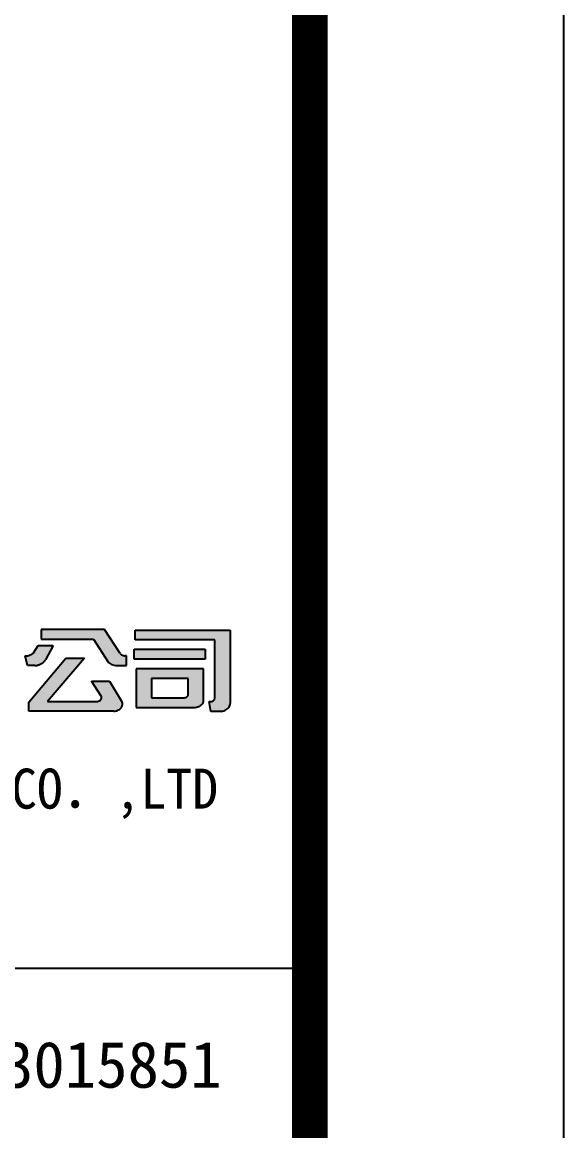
# Model space of a CAD drawing. Extents: x -138012 to 2129925, y -311560 to 0.
# Drawn here: x 21403 to 23536, y -196640 to -192277 of the extents above; entities that cross this region are included whole.
import ezdxf
from ezdxf.enums import TextEntityAlignment as Align

# ---------------------------------------------------------------- set-up
doc = ezdxf.new("R2010")
doc.units = 0
doc.header["$LTSCALE"] = 1000
doc.header["$MEASUREMENT"] = 0
doc.layers.get('0').update_dxf_attribs({"linetype": 'CONTINUOUS'})
for name, color, linetype in [('TEXT', 7, 'CONTINUOUS'), ('WALL', 6, 'CONTINUOUS'), ('图框', 4, 'CONTINUOUS')]:
    doc.layers.add(name, color=color, linetype=linetype)
doc.styles.add('iIcon2', font='')
doc.styles.add('图框艺术体', font='simhei.ttf', dxfattribs={"width": 0.9})
doc.styles.get('iIcon2').set_extended_font_data('SimSun')

# ---------------------------------------------------------------- blocks, each defined once
blk = doc.blocks.new('A8')
h = blk.add_hatch(color=0)
h.dxf.hatch_style = 1
edge = h.paths.add_edge_path()
edge.add_line((502381.4, 391806.9), (502141.8, 391806.9))
edge.add_line((502141.8, 391806.9), (502141.8, 391767.2))
edge.add_line((502141.8, 391767.2), (502339, 391767.2))
edge.add_line((502339, 391767.2), (502393.4, 391676.3))
edge.add_spline(control_points=[(502393.4, 391676.3), (502394.4, 391674.9), (502395.6, 391673.5), (502398.9, 391670.2), (502401.3, 391668.3), (502406.6, 391665.1), (502409.5, 391663.7), (502415.7, 391661.5), (502418.9, 391660.7), (502424.3, 391659.9), (502426.4, 391659.7), (502428.5, 391659.7)], knot_values=[3.675655, 3.675655, 3.675655, 3.675655, 3.823853, 3.823853, 4.058879, 4.058879, 4.293905, 4.293905, 4.528931, 4.528931, 4.675341, 4.675341, 4.675341, 4.675341], degree=3, periodic=0)
edge.add_line((502428.5, 391659.7), (502464.7, 391659.7))
edge.add_line((502464.7, 391659.7), (502464.7, 391699.4))
edge.add_line((502464.7, 391699.4), (502458.1, 391699.4))
edge.add_spline(control_points=[(502458.1, 391699.4), (502457.3, 391699.5), (502456.8, 391699.5), (502453.7, 391699.9), (502451.2, 391700.7), (502446.6, 391703), (502444.6, 391704.5), (502442.1, 391707.1), (502441.5, 391708), (502440.8, 391709)], knot_values=[0.463395, 0.463395, 0.463395, 0.463395, 0.534874, 0.534874, 0.917001, 0.917001, 1.299128, 1.299128, 1.470401, 1.470401, 1.470401, 1.470401], degree=3, periodic=0)
edge.add_line((502440.8, 391709), (502381.4, 391806.9))
edge = h.paths.add_edge_path()
edge.add_line((502186.9, 391740.8), (502129.4, 391740.8))
edge.add_line((502129.4, 391740.8), (502112, 391711.8))
edge.add_spline(control_points=[(502112, 391711.8), (502110.5, 391710.1), (502109.5, 391709.1), (502105.9, 391706.1), (502103.1, 391704.3), (502097, 391701.6), (502093.7, 391700.6), (502088.5, 391699.7), (502086.7, 391699.5), (502084.7, 391699.4)], knot_values=[-1.51348, -1.51348, -1.51348, -1.51348, -1.3777, -1.3777, -1.080977, -1.080977, -0.784255, -0.784255, -0.627024, -0.627024, -0.627024, -0.627024], degree=3, periodic=0)
edge.add_line((502084.7, 391699.4), (502081.1, 391699.4))
edge.add_line((502081.1, 391699.4), (502089, 391659.7))
edge.add_line((502089, 391659.7), (502117.5, 391659.7))
edge.add_spline(control_points=[(502117.5, 391659.7), (502119.7, 391659.9), (502122, 391660.3), (502128, 391661.6), (502131.7, 391662.8), (502138.6, 391665.8), (502141.8, 391667.6), (502147.7, 391671.7), (502150.3, 391674.1), (502154.5, 391678.9), (502156.2, 391681.4), (502157.5, 391683.9)], knot_values=[-1.440019, -1.440019, -1.440019, -1.440019, -1.306993, -1.306993, -1.074807, -1.074807, -0.842622, -0.842622, -0.610437, -0.610437, -0.397483, -0.397483, -0.397483, -0.397483], degree=3, periodic=0)
edge.add_line((502157.5, 391683.9), (502186.9, 391740.8))
edge = h.paths.add_edge_path()
edge.add_line((502305.3, 391689.9), (502234.8, 391689.9))
edge.add_line((502234.8, 391689.9), (502094.1, 391511.5))
edge.add_line((502094.1, 391511.5), (502094.1, 391474.4))
edge.add_line((502094.1, 391474.4), (502416.3, 391474.4))
edge.add_spline(control_points=[(502416.3, 391474.4), (502418.1, 391474.6), (502419.9, 391474.9), (502424.7, 391475.9), (502427.6, 391476.8), (502433, 391479.2), (502435.5, 391480.7), (502440, 391484), (502441.9, 391485.9), (502445.2, 391489.9), (502446.5, 391492), (502448.4, 391496.5), (502448.9, 391498.8), (502449.4, 391503.4), (502449.3, 391505.7), (502448.3, 391510.6), (502447.2, 391513.2), (502445.7, 391515.8)], knot_values=[-1.453363, -1.453363, -1.453363, -1.453363, -1.311376, -1.311376, -1.065413, -1.065413, -0.819449, -0.819449, -0.573486, -0.573486, -0.327523, -0.327523, -0.08156, -0.08156, 0.164403, 0.164403, 0.451201, 0.451201, 0.451201, 0.451201], degree=3, periodic=0)
edge.add_line((502445.7, 391515.8), (502400.4, 391596.5))
edge.add_line((502400.4, 391596.5), (502332.3, 391596.5))
edge.add_line((502332.3, 391596.5), (502368.4, 391536.4))
edge.add_spline(control_points=[(502368.4, 391536.4), (502369.2, 391534.9), (502369.7, 391533.6), (502370.2, 391530.8), (502370.2, 391529.3), (502369.8, 391526.5), (502369.3, 391525.1), (502368, 391522.5), (502367.2, 391521.3), (502364.7, 391518.6), (502362.8, 391517.2), (502358.8, 391515.3), (502356.5, 391514.6), (502353.1, 391514.2), (502352, 391514.1), (502350.8, 391514.2)], knot_values=[4.676208, 4.676208, 4.676208, 4.676208, 4.925932, 4.925932, 5.185168, 5.185168, 5.444404, 5.444404, 5.70364, 5.70364, 6.093153, 6.093153, 6.482665, 6.482665, 6.673817, 6.673817, 6.673817, 6.673817], degree=3, periodic=0)
edge.add_line((502350.8, 391514.2), (502165.3, 391514.2))
edge.add_line((502165.3, 391514.2), (502305.3, 391689.9))
at = {"layer": 'WALL', "color": 0}
for p, q in [((502381.4, 391806.9), (502141.8, 391806.9)), ((502141.8, 391806.9), (502141.8, 391767.2)), ((502440.8, 391709), (502381.4, 391806.9)), ((502112, 391711.8), (502129.4, 391740.8)), ((502129.4, 391740.8), (502186.9, 391740.8)), ((502141.8, 391767.2), (502339, 391767.2)), ((502186.9, 391740.8), (502157.5, 391683.9)), ((502339, 391767.2), (502393.4, 391676.3)), ((502089, 391659.7), (502081.1, 391699.4)), ((502081.1, 391699.4), (502084.7, 391699.4)), ((502464.7, 391699.4), (502458.1, 391699.4)), ((502464.7, 391659.7), (502464.7, 391699.4)), ((502117.5, 391659.7), (502089, 391659.7)), ((502094.1, 391511.5), (502234.8, 391689.9)), ((502305.3, 391689.9), (502165.3, 391514.2)), ((502234.8, 391689.9), (502305.3, 391689.9)), ((502428.5, 391659.7), (502464.7, 391659.7)), ((502332.3, 391596.5), (502400.4, 391596.5)), ((502368.4, 391536.4), (502332.3, 391596.5)), ((502400.4, 391596.5), (502445.7, 391515.8)), ((502094.1, 391474.4), (502094.1, 391511.5)), ((502165.3, 391514.2), (502350.8, 391514.2)), ((502416.3, 391474.4), (502094.1, 391474.4))]:
    blk.add_line(p, q, dxfattribs=at)
for points, knots in [([(502084.7, 391699.4), (502086.7, 391699.5), (502088.5, 391699.7), (502093.7, 391700.6), (502097, 391701.6), (502103.1, 391704.3), (502105.9, 391706.1), (502109.5, 391709.1), (502110.5, 391710.1), (502112, 391711.8)], [-1.5134803, -1.5134803, -1.5134803, -1.5134803, -1.3562493, -1.3562493, -1.059527, -1.059527, -0.7628047, -0.7628047, -0.6270242, -0.6270242, -0.6270242, -0.6270242]), ([(502440.8, 391709), (502441.5, 391708), (502442.1, 391707.1), (502444.6, 391704.5), (502446.6, 391703), (502451.2, 391700.7), (502453.7, 391699.9), (502456.8, 391699.5), (502457.3, 391699.5), (502458.1, 391699.4)], [0.463395, 0.463395, 0.463395, 0.463395, 0.634668, 0.634668, 1.016795, 1.016795, 1.398921, 1.398921, 1.470401, 1.470401, 1.470401, 1.470401]), ([(502117.5, 391659.7), (502119.7, 391659.9), (502122, 391660.3), (502128, 391661.6), (502131.7, 391662.8), (502138.6, 391665.8), (502141.8, 391667.6), (502147.7, 391671.7), (502150.3, 391674.1), (502154.5, 391678.9), (502156.2, 391681.4), (502157.5, 391683.9)], [-1.440019, -1.440019, -1.440019, -1.440019, -1.306993, -1.306993, -1.074807, -1.074807, -0.842622, -0.842622, -0.610437, -0.610437, -0.397483, -0.397483, -0.397483, -0.397483]), ([(502393.4, 391676.3), (502394.4, 391674.9), (502395.6, 391673.5), (502398.9, 391670.2), (502401.3, 391668.3), (502406.6, 391665.1), (502409.5, 391663.7), (502415.7, 391661.5), (502418.9, 391660.7), (502424.3, 391659.9), (502426.4, 391659.7), (502428.5, 391659.7)], [3.6756551, 3.6756551, 3.6756551, 3.6756551, 3.8238529, 3.8238529, 4.0588791, 4.0588791, 4.2939053, 4.2939053, 4.5289315, 4.5289315, 4.675341, 4.675341, 4.675341, 4.675341]), ([(502350.8, 391514.2), (502352, 391514.1), (502353.1, 391514.2), (502356.5, 391514.6), (502358.8, 391515.3), (502362.8, 391517.2), (502364.7, 391518.6), (502367.2, 391521.3), (502368, 391522.5), (502369.3, 391525.1), (502369.8, 391526.5), (502370.2, 391529.3), (502370.2, 391530.8), (502369.7, 391533.6), (502369.2, 391534.9), (502368.4, 391536.4)], [4.676208, 4.676208, 4.676208, 4.676208, 4.86736, 4.86736, 5.256872, 5.256872, 5.646385, 5.646385, 5.905621, 5.905621, 6.164857, 6.164857, 6.424093, 6.424093, 6.673817, 6.673817, 6.673817, 6.673817]), ([(502416.3, 391474.4), (502418.1, 391474.6), (502419.9, 391474.9), (502424.7, 391475.9), (502427.6, 391476.8), (502433, 391479.2), (502435.5, 391480.7), (502440, 391484), (502441.9, 391485.9), (502445.2, 391489.9), (502446.5, 391492), (502448.4, 391496.5), (502448.9, 391498.8), (502449.4, 391503.4), (502449.3, 391505.7), (502448.3, 391510.6), (502447.2, 391513.2), (502445.7, 391515.8)], [-1.453363, -1.453363, -1.453363, -1.453363, -1.311376, -1.311376, -1.065413, -1.065413, -0.819449, -0.819449, -0.573486, -0.573486, -0.327523, -0.327523, -0.08156, -0.08156, 0.164403, 0.164403, 0.451201, 0.451201, 0.451201, 0.451201])]:
    blk.add_open_spline(points, degree=3, knots=knots, dxfattribs=at)
blk = doc.blocks.new('A2')
h = blk.add_hatch(color=0)
h.dxf.hatch_style = 1
edge = h.paths.add_edge_path(flags=17)
edge.add_line((502770.7, 391647.1), (502515, 391647.1))
edge.add_line((502515, 391647.1), (502515, 391490))
edge.add_line((502515, 391490), (502732.8, 391490))
edge.add_spline(control_points=[(502732.8, 391490), (502734.7, 391490), (502736.6, 391490.1), (502741.5, 391490.6), (502744.6, 391491.2), (502750.4, 391493.1), (502753.2, 391494.3), (502758.2, 391497.2), (502760.5, 391498.9), (502764.3, 391502.7), (502766, 391504.7), (502768.5, 391509), (502769.5, 391511.3), (502770.6, 391515.8), (502770.8, 391518.1), (502770.7, 391520.6)], knot_values=[1.557236, 1.557236, 1.557236, 1.557236, 1.703797, 1.703797, 1.952099, 1.952099, 2.200401, 2.200401, 2.448703, 2.448703, 2.697004, 2.697004, 2.945306, 2.945306, 3.189031, 3.189031, 3.189031, 3.189031], degree=3, periodic=0)
edge.add_line((502770.7, 391520.6), (502770.7, 391647.1))
edge = h.paths.add_edge_path(flags=16)
edge.add_line((502712.3, 391607.3), (502712.3, 391542.6))
edge.add_spline(control_points=[(502712.3, 391542.6), (502712.3, 391541.4), (502712.1, 391540.2), (502711.2, 391537.8), (502710.6, 391536.6), (502708.9, 391534.4), (502707.9, 391533.4), (502705.1, 391531.5), (502703.3, 391530.7), (502700.5, 391530), (502699.5, 391529.8), (502698.2, 391529.7)], knot_values=[-1.463754, -1.463754, -1.463754, -1.463754, -1.206461, -1.206461, -0.911837, -0.911837, -0.617213, -0.617213, -0.208752, -0.208752, -0.004522, -0.004522, -0.004522, -0.004522], degree=3, periodic=0)
edge.add_line((502698.2, 391529.7), (502573.4, 391529.7))
edge.add_line((502573.4, 391529.7), (502573.4, 391607.3))
edge.add_line((502573.4, 391607.3), (502712.3, 391607.3))
h.paths.add_polyline_path([(502777, 391726.3), (502508.2, 391726.3), (502508.2, 391686.6), (502777, 391686.6)])
edge = h.paths.add_edge_path()
edge.add_line((502870.9, 391804.1), (502511.4, 391804.1))
edge.add_line((502511.4, 391804.1), (502511.4, 391764.3))
edge.add_line((502511.4, 391764.3), (502812.5, 391764.3))
edge.add_line((502812.5, 391764.3), (502812.5, 391526.7))
edge.add_spline(control_points=[(502812.5, 391526.7), (502812.3, 391525.5), (502812.2, 391524.7), (502811.6, 391522.9), (502811, 391521.7), (502809.3, 391519.3), (502808.1, 391518.1), (502805.2, 391516.1), (502803.6, 391515.4), (502800.9, 391514.5), (502799.9, 391514.3), (502798.4, 391514.2)], knot_values=[1.734725, 1.734725, 1.734725, 1.734725, 1.888049, 1.888049, 2.138787, 2.138787, 2.487917, 2.487917, 2.837048, 2.837048, 3.037405, 3.037405, 3.037405, 3.037405], degree=3, periodic=0)
edge.add_line((502798.4, 391514.2), (502791, 391514.2))
edge.add_line((502791, 391514.2), (502798.3, 391474.4))
edge.add_line((502798.3, 391474.4), (502836.5, 391474.4))
edge.add_spline(control_points=[(502836.5, 391474.4), (502838.4, 391474.6), (502840.2, 391474.9), (502845.2, 391476), (502848.2, 391476.9), (502853.8, 391479.4), (502856.4, 391480.9), (502861.1, 391484.4), (502863.1, 391486.3), (502866.5, 391490.5), (502867.9, 391492.7), (502869.9, 391497.3), (502870.5, 391499.7), (502870.9, 391503.4), (502870.9, 391504.6), (502870.9, 391506)], knot_values=[-1.449472, -1.449472, -1.449472, -1.449472, -1.308983, -1.308983, -1.065196, -1.065196, -0.821409, -0.821409, -0.577621, -0.577621, -0.333834, -0.333834, -0.090046, -0.090046, 0.035101, 0.035101, 0.035101, 0.035101], degree=3, periodic=0)
edge.add_line((502870.9, 391506), (502870.9, 391804.1))
at = {"layer": 'WALL', "color": 0}
for p, q in [((502511.4, 391764.3), (502511.4, 391804.1)), ((502511.4, 391804.1), (502870.9, 391804.1)), ((502870.9, 391804.1), (502870.9, 391506)), ((502812.5, 391764.3), (502511.4, 391764.3)), ((502812.5, 391526.7), (502812.5, 391764.3)), ((502508.2, 391726.3), (502777, 391726.3)), ((502508.2, 391686.6), (502508.2, 391726.3)), ((502777, 391726.3), (502777, 391686.6)), ((502777, 391686.6), (502508.2, 391686.6)), ((502770.7, 391647.1), (502515, 391647.1)), ((502515, 391647.1), (502515, 391490)), ((502770.7, 391520.6), (502770.7, 391647.1)), ((502712.3, 391607.3), (502573.4, 391607.3)), ((502573.4, 391607.3), (502573.4, 391529.7)), ((502712.3, 391542.6), (502712.3, 391607.3)), ((502573.4, 391529.7), (502698.2, 391529.7)), ((502515, 391490), (502732.8, 391490)), ((502798.3, 391474.4), (502791, 391514.2)), ((502791, 391514.2), (502798.4, 391514.2)), ((502836.5, 391474.4), (502798.3, 391474.4))]:
    blk.add_line(p, q, dxfattribs=at)
for points, knots in [([(502698.2, 391529.7), (502699.5, 391529.8), (502700.5, 391530), (502703.3, 391530.7), (502705.1, 391531.5), (502707.9, 391533.4), (502708.9, 391534.4), (502710.6, 391536.6), (502711.2, 391537.8), (502712.1, 391540.2), (502712.3, 391541.4), (502712.3, 391542.6)], [-1.463754, -1.463754, -1.463754, -1.463754, -1.259524, -1.259524, -0.851063, -0.851063, -0.556439, -0.556439, -0.261814, -0.261814, -0.004522, -0.004522, -0.004522, -0.004522]), ([(502798.4, 391514.2), (502799.9, 391514.3), (502800.9, 391514.5), (502803.6, 391515.4), (502805.2, 391516.1), (502808.1, 391518.1), (502809.3, 391519.3), (502811, 391521.7), (502811.6, 391522.9), (502812.2, 391524.7), (502812.3, 391525.5), (502812.5, 391526.7)], [1.734725, 1.734725, 1.734725, 1.734725, 1.935082, 1.935082, 2.284213, 2.284213, 2.633343, 2.633343, 2.884081, 2.884081, 3.037405, 3.037405, 3.037405, 3.037405]), ([(502732.8, 391490), (502734.7, 391490), (502736.6, 391490.1), (502741.5, 391490.6), (502744.6, 391491.2), (502750.4, 391493.1), (502753.2, 391494.3), (502758.2, 391497.2), (502760.5, 391498.9), (502764.3, 391502.7), (502766, 391504.7), (502768.5, 391509), (502769.5, 391511.3), (502770.6, 391515.8), (502770.8, 391518.1), (502770.7, 391520.6)], [1.557236, 1.557236, 1.557236, 1.557236, 1.703797, 1.703797, 1.952099, 1.952099, 2.200401, 2.200401, 2.448703, 2.448703, 2.697004, 2.697004, 2.945306, 2.945306, 3.189031, 3.189031, 3.189031, 3.189031]), ([(502836.5, 391474.4), (502838.4, 391474.6), (502840.2, 391474.9), (502845.2, 391476), (502848.2, 391476.9), (502853.8, 391479.4), (502856.4, 391480.9), (502861.1, 391484.4), (502863.1, 391486.3), (502866.5, 391490.5), (502867.9, 391492.7), (502869.9, 391497.3), (502870.5, 391499.7), (502870.9, 391503.4), (502870.9, 391504.6), (502870.9, 391506)], [-1.449472, -1.449472, -1.449472, -1.449472, -1.308983, -1.308983, -1.065196, -1.065196, -0.821409, -0.821409, -0.577621, -0.577621, -0.333834, -0.333834, -0.090046, -0.090046, 0.035101, 0.035101, 0.035101, 0.035101])]:
    blk.add_open_spline(points, degree=3, knots=knots, dxfattribs=at)
blk = doc.blocks.new('564563')
at = {"layer": '图框'}
blk.add_line((189566, -143127), (196066, -143127), dxfattribs=at)
at = {"layer": '图框', "const_width": 140}
blk.add_lwpolyline([(196066.8, -136041.4), (189566.8, -136041.4), (189566.8, -193441.4), (196066.8, -193441.4)], close=True, dxfattribs=at)
at = {"layer": '图框', "xscale": 1.040000000037253, "yscale": 0.9700000000011642}
for name, p in [('A8', (-327218.5, -521846.4)), ('A2', (-327233.3, -521846.5))]:
    blk.add_blockref(name, p, dxfattribs=at)
at = {"layer": '图框', "style": '图框艺术体', "width": 0.95}
blk.add_text('ZHEJIANG YAOHUA PLANNING ＆ ARCHITECTURAL DESIGN CO．,LTD', height=157.625, dxfattribs=at).set_placement((192801.5, -142499.3), align=Align.CENTER)
at = {"layer": '图框', "style": 'iIcon2'}
blk.add_text('工程设计证书编号 建筑行业(建筑工程)甲级A133015851', height=181.8, dxfattribs=at).set_placement((189648.4, -143597.4))

msp = doc.modelspace()

# ---------------------------------------------------------------- linework, layer by layer
msp.add_lwpolyline([(-60563.781, -247314.32), (23536.219, -247314.32), (23536.219, -187914.32), (-60563.781, -187914.32)], close=True)
at = {"const_width": 80}
msp.add_lwpolyline([(-58063.781, -246314.32), (22536.219, -246314.32), (22536.219, -188914.32), (-58063.781, -188914.32)], close=True, dxfattribs=at)

# ---------------------------------------------------------------- block references
at = {"layer": 'TEXT'}
msp.add_blockref('564563', (-173530.564, -52872.871), dxfattribs=at)

doc.saveas('drawing.dxf')
